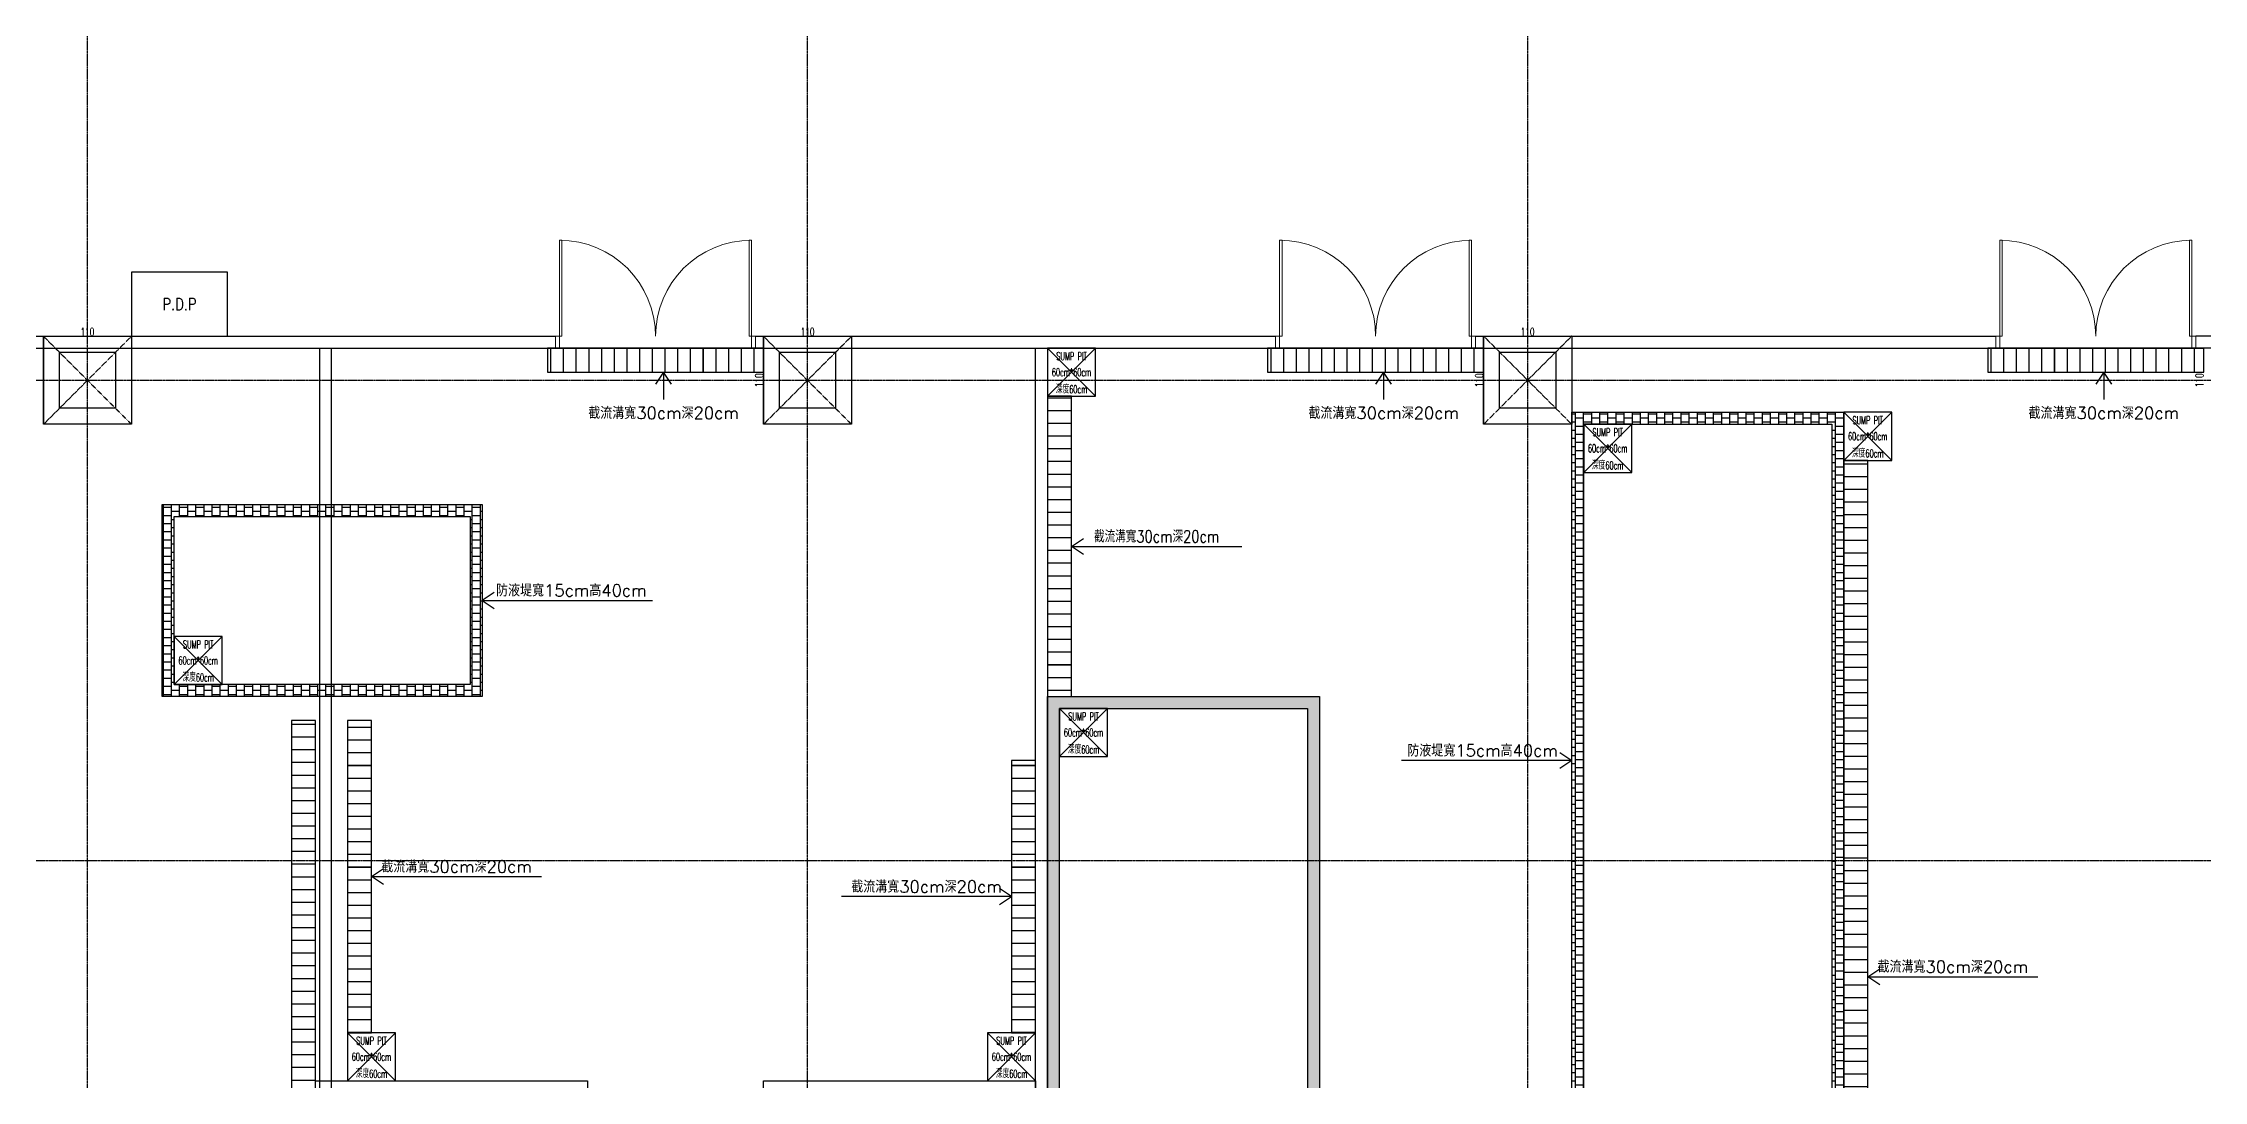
# Model space of a CAD drawing. Header units: millimetres. Extents: x -21841 to 195597, y -1659 to 112111.
# Drawn here: x 11705 to 14405, y 12475 to 13771 of the extents above; entities that cross this region are included whole.
import ezdxf
from ezdxf.enums import TextEntityAlignment as Align

# ---------------------------------------------------------------- set-up
doc = ezdxf.new("R2010")
doc.units = ezdxf.units.MM
doc.linetypes.add('X-N-FAB-L10$0$COL-CEN-LIN', pattern=[3.25, 2.5, -0.25, 0.25, -0.25])
doc.linetypes.add('X-N-FAB-L10$0$HIDDEN', pattern=[0.375, 0.25, -0.125])
for name, color, linetype in [('0-FMCS', 6, 'Continuous'), ('0-XREF', 7, 'Continuous'), ('X-N-FAB-L10$0$0-NC', 8, 'Continuous'), ('X-N-FAB-L10$0$0-ND', 8, 'Continuous'), ('X-N-FAB-L10$0$00-Dike', 5, 'Continuous'), ('X-N-FAB-L10$0$00-PANEL', 3, 'Continuous'), ('X-N-FAB-L10$0$00-SUMP PIT', 3, 'Continuous'), ('X-N-FAB-L10$0$00-截流溝', 8, 'Continuous'), ('X-N-FAB-L10$0$08', 8, 'Continuous'), ('X-N-FAB-L10$0$A-WALL-IN', 8, 'Continuous'), ('X-N-FAB-L10$0$CCL', 8, 'X-N-FAB-L10$0$COL-CEN-LIN'), ('X-N-FAB-L10$0$COL', 8, 'Continuous'), ('X-N-FAB-L10$0$COL-S', 8, 'Continuous'), ('X-N-FAB-L10$0$DOOR', 8, 'Continuous'), ('X-N-FAB-L10$0$DRAIN', 8, 'Continuous'), ('X-N-FAB-L10$0$TXT', 8, 'Continuous'), ('X-N-FAB-L10$0$TXT-C', 8, 'Continuous')]:
    doc.layers.add(name, color=color, linetype=linetype)
doc.styles.add('X-N-FAB-L10$0$CHINA', font='simplex.shx', dxfattribs={"width": 0.75, "bigfont": 'chineset.shx'})
doc.styles.add('X-N-FAB-L10$0$COL-NUM', font='romanc')
doc.styles.add('X-N-FAB-L10$0$DIM', font='simplex.shx', dxfattribs={"width": 0.67, "bigfont": 'chineset.shx'})
doc.styles.add('X-N-FAB-L10$0$STANDARD', font='SIMPLEX', dxfattribs={"bigfont": 'BIGFONT'})

# ---------------------------------------------------------------- blocks, each defined once
blk = doc.blocks.new('X-N-FAB-L10$0$SUMP PIT')
at = {"layer": 'X-N-FAB-L10$0$08'}
for p, q in [((-30, 30), (30, -30)), ((-30, -30), (30, 30))]:
    blk.add_line(p, q, dxfattribs=at)
blk.add_lwpolyline([(-30, -30), (30, -30), (30, 30), (-30, 30)], close=True, dxfattribs=at)
at = {"layer": 'X-N-FAB-L10$0$TXT-C', "style": 'X-N-FAB-L10$0$STANDARD', "width": 0.6}
for s, p in [('60cm*60cm', (0, 0)), ('SUMP PIT', (0, 20)), ('深度60cm', (0, -20))]:
    blk.add_text(s, height=10, dxfattribs=at).set_placement(p, align=Align.MIDDLE)
blk = doc.blocks.new('X-N-FAB-L10')
at = {"layer": 'X-N-FAB-L10$0$00-Dike'}
h = blk.add_hatch(dxfattribs=at)
h.set_pattern_fill('AR-B88', color=8, scale=0.05, angle=810)
h.set_pattern_definition([(90, (25862.5, -2018.655), (-10.16, 6e-15), []), (180, (25862.5, -2018.655), (-10.16, -5.08), [10.16, -10.16])])
h.paths.add_polyline_path([(13615, 12440), (13615, 13310), (13955, 13310), (13955, 12440)])
h.paths.add_polyline_path([(13630, 12455), (13630, 13295), (13940, 13295), (13940, 12455)], flags=16)
h = blk.add_hatch(dxfattribs=at)
h.set_pattern_fill('AR-B88', color=8, scale=0.05, angle=90)
h.set_pattern_definition([(90, (23904.666, 3605), (-10.16, 3e-15), []), (180, (23904.666, 3605), (-10.16, -5.08), [10.16, -10.16])])
h.paths.add_polyline_path([(11853.466, 12955), (11853.466, 13195), (12253.466, 13195), (12253.466, 12955)])
h.paths.add_polyline_path([(11868.466, 12970), (11868.466, 13180), (12238.466, 13180), (12238.466, 12970)], flags=16)
h = blk.add_hatch(dxfattribs=at)
h.set_pattern_fill('AR-B88', color=8, scale=0.05, angle=810)
h.set_pattern_definition([(90, (25207.5, -2903.655), (-10.16, 6e-15), []), (180, (25207.5, -2903.655), (-10.16, -5.08), [10.16, -10.16])])
h.paths.add_polyline_path([(12960, 11585), (12960, 12955), (13300, 12955), (13300, 11585)])
h.paths.add_polyline_path([(12975, 11600), (12975, 12940), (13285, 12940), (13285, 11600)], flags=16)
at = {"layer": 'X-N-FAB-L10$0$00-截流溝'}
h = blk.add_hatch(dxfattribs=at)
h.set_pattern_fill('ANSI31', color=8, scale=5, angle=45)
h.set_pattern_definition([(90, (-2297.5, 535), (-15.875, 3e-15), [])])
h.paths.add_polyline_path([(12335, 13360), (12605, 13360), (12605, 13390), (12335, 13390)])
h = blk.add_hatch(dxfattribs=at)
h.set_pattern_fill('ANSI31', color=8, scale=5, angle=45)
h.set_pattern_definition([(90, (-1397.5, 535), (-15.875, 3e-15), [])])
h.paths.add_polyline_path([(13235, 13360), (13505, 13360), (13505, 13390), (13235, 13390)])
h = blk.add_hatch(dxfattribs=at)
h.set_pattern_fill('ANSI31', color=8, scale=5, angle=45)
h.set_pattern_definition([(90, (-497.5, 535), (-15.875, 3e-15), [])])
h.paths.add_polyline_path([(14135, 13360), (14405, 13360), (14405, 13390), (14135, 13390)])
h = blk.add_hatch(dxfattribs=at)
h.set_pattern_fill('ANSI31', color=8, scale=5, angle=-45)
h.set_pattern_definition([(360, (135, 26504.39), (6e-15, 15.875), [])])
h.paths.add_polyline_path([(12960, 13330), (12960, 12955), (12990, 12955), (12990, 13330)])
h = blk.add_hatch(dxfattribs=at)
h.set_pattern_fill('ANSI31', color=8, scale=5, angle=-45)
h.set_pattern_definition([(360, (1130, 26421.923), (6e-15, 15.875), [])])
h.paths.add_polyline_path([(13955, 13250), (13955, 12455), (13985, 12455), (13985, 13250)])
h = blk.add_hatch(dxfattribs=at)
h.set_pattern_fill('ANSI31', color=8, scale=5, angle=-45)
h.set_pattern_definition([(360, (-810, 25556.923), (6e-15, 15.875), [])])
h.paths.add_polyline_path([(12015, 12925), (12015, 11545), (12045, 11545), (12045, 12925)])
h = blk.add_hatch(dxfattribs=at)
h.set_pattern_fill('ANSI31', color=8, scale=5, angle=-45)
h.set_pattern_definition([(360, (-740, 26029.39), (6e-15, 15.875), [])])
h.paths.add_polyline_path([(12085, 12925), (12085, 12535), (12115, 12535), (12115, 12925)])
h = blk.add_hatch(dxfattribs=at)
h.set_pattern_fill('ANSI31', color=8, scale=5, angle=-45)
h.set_pattern_definition([(360, (90, 26029.39), (6e-15, 15.875), [])])
h.paths.add_polyline_path([(12915, 12875), (12915, 12535), (12945, 12535), (12945, 12875)])
at = {"layer": 'DEFPOINTS', "color": 8, "linetype": 'X-N-FAB-L10$0$HIDDEN', "ltscale": 0.1}
for p, q in [((11815, 13405), (11705, 13295)), ((11705, 13405), (11815, 13295)), ((12715, 13405), (12605, 13295)), ((12605, 13405), (12715, 13295)), ((13615, 13405), (13505, 13295)), ((13505, 13405), (13615, 13295))]:
    blk.add_line(p, q, dxfattribs=at)
at = {"layer": 'DEFPOINTS', "color": 8}
for p, q in [((11705, 13405), (11815, 13405)), ((11705, 13405), (11705, 13295)), ((12605, 13405), (12715, 13405)), ((12605, 13405), (12605, 13295)), ((13505, 13405), (13615, 13405)), ((13505, 13405), (13505, 13295))]:
    blk.add_line(p, q, dxfattribs=at)
at = {"layer": 'X-N-FAB-L10$0$00-Dike', "color": 8}
for points in [[(13615, 12440), (13615, 13310), (13955, 13310), (13955, 12440)], [(13630, 12455), (13630, 13295), (13940, 13295), (13940, 12455)], [(11853.466, 12955), (11853.466, 13195), (12253.466, 13195), (12253.466, 12955)], [(11868.466, 12970), (11868.466, 13180), (12238.466, 13180), (12238.466, 12970)], [(12960, 11585), (12960, 12955), (13300, 12955), (13300, 11585)], [(12975, 11600), (12975, 12940), (13285, 12940), (13285, 11600)]]:
    blk.add_lwpolyline(points, close=True, dxfattribs=at)
for points in [[(12268.466, 13085), (12253.466, 13075), (12268.466, 13065)], [(13600, 12885), (13615, 12875), (13600, 12865)]]:
    blk.add_lwpolyline(points, dxfattribs=at)
at = {"layer": 'X-N-FAB-L10$0$00-PANEL', "color": 8}
blk.add_lwpolyline([(11815, 13405), (11935, 13405), (11935, 13485), (11815, 13485)], close=True, dxfattribs=at)
at = {"layer": 'X-N-FAB-L10$0$00-截流溝', "color": 8}
for points in [[(12335, 13360), (12605, 13360), (12605, 13390), (12335, 13390)], [(13235, 13360), (13505, 13360), (13505, 13390), (13235, 13390)], [(14135, 13360), (14405, 13360), (14405, 13390), (14135, 13390)], [(12960, 13330), (12960, 12955), (12990, 12955), (12990, 13330)], [(13955, 13250), (13955, 12455), (13985, 12455), (13985, 13250)], [(12015, 12925), (12015, 11545), (12045, 11545), (12045, 12925)], [(12085, 12925), (12085, 12535), (12115, 12535), (12115, 12925)], [(12915, 12875), (12915, 12535), (12945, 12535), (12945, 12875)]]:
    blk.add_lwpolyline(points, close=True, dxfattribs=at)
for points in [[(12490, 13345), (12480, 13360), (12470, 13345)], [(12480, 13360), (12480, 13326.196)], [(13390, 13345), (13380, 13360), (13370, 13345)], [(13380, 13360), (13380, 13326.196)], [(14290, 13345), (14280, 13360), (14270, 13345)], [(14280, 13360), (14280, 13326.196)], [(13005, 13132.5), (12990, 13142.5), (13005, 13152.5)], [(12990, 13142.5), (13202.62, 13142.5)]]:
    blk.add_lwpolyline(points, dxfattribs=at)
at = {"layer": 'X-N-FAB-L10$0$08', "color": 8, "linetype": 'Continuous'}
for p, q in [((12339.25, 13360), (12339.25, 13390)), ((12355.125, 13360), (12355.125, 13390)), ((12371, 13360), (12371, 13390)), ((12386.875, 13360), (12386.875, 13390)), ((12402.75, 13360), (12402.75, 13390)), ((12418.625, 13360), (12418.625, 13390)), ((12434.5, 13360), (12434.5, 13390)), ((12450.375, 13360), (12450.375, 13390)), ((12466.25, 13360), (12466.25, 13390)), ((12482.125, 13360), (12482.125, 13390)), ((12498, 13360), (12498, 13390)), ((12513.875, 13360), (12513.875, 13390)), ((12529.75, 13360), (12529.75, 13390)), ((12545.625, 13360), (12545.625, 13390)), ((12561.5, 13360), (12561.5, 13390)), ((12577.375, 13360), (12577.375, 13390)), ((12593.25, 13360), (12593.25, 13390)), ((13239.25, 13360), (13239.25, 13390)), ((13255.125, 13360), (13255.125, 13390)), ((13271, 13360), (13271, 13390)), ((13286.875, 13360), (13286.875, 13390)), ((13302.75, 13360), (13302.75, 13390)), ((13318.625, 13360), (13318.625, 13390)), ((13334.5, 13360), (13334.5, 13390)), ((13350.375, 13360), (13350.375, 13390)), ((13366.25, 13360), (13366.25, 13390)), ((13382.125, 13360), (13382.125, 13390)), ((13398, 13360), (13398, 13390)), ((13413.875, 13360), (13413.875, 13390)), ((13429.75, 13360), (13429.75, 13390)), ((13445.625, 13360), (13445.625, 13390)), ((13461.5, 13360), (13461.5, 13390)), ((13477.375, 13360), (13477.375, 13390)), ((13493.25, 13360), (13493.25, 13390)), ((14139.25, 13360), (14139.25, 13390)), ((14155.125, 13360), (14155.125, 13390)), ((14171, 13360), (14171, 13390)), ((14186.875, 13360), (14186.875, 13390)), ((14202.75, 13360), (14202.75, 13390)), ((14218.625, 13360), (14218.625, 13390)), ((14234.5, 13360), (14234.5, 13390)), ((14250.375, 13360), (14250.375, 13390)), ((14266.25, 13360), (14266.25, 13390)), ((14282.125, 13360), (14282.125, 13390)), ((14298, 13360), (14298, 13390)), ((14313.875, 13360), (14313.875, 13390)), ((14329.75, 13360), (14329.75, 13390)), ((14345.625, 13360), (14345.625, 13390)), ((14361.5, 13360), (14361.5, 13390)), ((14377.375, 13360), (14377.375, 13390)), ((14393.25, 13360), (14393.25, 13390)), ((12960, 13328.14), (12990, 13328.14)), ((12960, 13312.265), (12990, 13312.265)), ((12960, 13296.39), (12990, 13296.39)), ((12960, 13280.515), (12990, 13280.515)), ((12960, 13264.64), (12990, 13264.64)), ((12960, 13248.765), (12990, 13248.765)), ((12960, 13232.89), (12990, 13232.89)), ((13955, 13245.673), (13985, 13245.673)), ((12960, 13217.015), (12990, 13217.015)), ((13955, 13229.798), (13985, 13229.798)), ((13955, 13213.923), (13985, 13213.923)), ((12960, 13201.14), (12990, 13201.14)), ((12960, 13185.265), (12990, 13185.265)), ((13955, 13198.048), (13985, 13198.048)), ((13955, 13182.173), (13985, 13182.173)), ((12960, 13169.39), (12990, 13169.39)), ((12960, 13153.515), (12990, 13153.515)), ((13955, 13166.298), (13985, 13166.298)), ((13955, 13150.423), (13985, 13150.423)), ((12960, 13137.64), (12990, 13137.64)), ((13955, 13134.548), (13985, 13134.548)), ((12960, 13121.765), (12990, 13121.765)), ((12960, 13105.89), (12990, 13105.89)), ((13955, 13118.673), (13985, 13118.673)), ((13955, 13102.798), (13985, 13102.798)), ((12960, 13090.015), (12990, 13090.015)), ((12960, 13074.14), (12990, 13074.14)), ((13955, 13086.923), (13985, 13086.923)), ((13955, 13071.048), (13985, 13071.048)), ((12960, 13058.265), (12990, 13058.265)), ((12960, 13042.39), (12990, 13042.39)), ((13955, 13055.173), (13985, 13055.173)), ((12960, 13026.515), (12990, 13026.515)), ((13955, 13039.298), (13985, 13039.298)), ((13955, 13023.423), (13985, 13023.423)), ((12960, 13010.64), (12990, 13010.64)), ((12960, 12994.765), (12990, 12994.765)), ((13955, 13007.548), (13985, 13007.548)), ((13955, 12991.673), (13985, 12991.673)), ((12960, 12978.89), (12990, 12978.89)), ((12960, 12963.015), (12990, 12963.015)), ((13955, 12975.798), (13985, 12975.798)), ((13955, 12959.923), (13985, 12959.923)), ((13955, 12944.048), (13985, 12944.048)), ((12015, 12920.423), (12045, 12920.423)), ((12085, 12916.64), (12115, 12916.64)), ((13955, 12928.173), (13985, 12928.173)), ((13955, 12912.298), (13985, 12912.298)), ((12015, 12904.548), (12045, 12904.548)), ((12015, 12888.673), (12045, 12888.673)), ((12085, 12900.765), (12115, 12900.765)), ((12085, 12884.89), (12115, 12884.89)), ((13955, 12896.423), (13985, 12896.423)), ((13955, 12880.548), (13985, 12880.548)), ((12015, 12872.798), (12045, 12872.798)), ((12015, 12856.923), (12045, 12856.923)), ((12085, 12869.015), (12115, 12869.015)), ((12915, 12869.015), (12945, 12869.015)), ((13955, 12864.673), (13985, 12864.673)), ((12015, 12841.048), (12045, 12841.048)), ((12085, 12853.14), (12115, 12853.14)), ((12085, 12837.265), (12115, 12837.265)), ((12915, 12853.14), (12945, 12853.14)), ((12915, 12837.265), (12945, 12837.265)), ((13955, 12848.798), (13985, 12848.798)), ((13955, 12832.923), (13985, 12832.923)), ((12015, 12825.173), (12045, 12825.173)), ((12015, 12809.298), (12045, 12809.298)), ((12085, 12821.39), (12115, 12821.39)), ((12085, 12805.515), (12115, 12805.515)), ((12915, 12821.39), (12945, 12821.39)), ((12915, 12805.515), (12945, 12805.515)), ((13955, 12817.048), (13985, 12817.048)), ((13955, 12801.173), (13985, 12801.173)), ((12015, 12793.423), (12045, 12793.423)), ((12015, 12777.548), (12045, 12777.548)), ((12085, 12789.64), (12115, 12789.64)), ((12085, 12773.765), (12115, 12773.765)), ((12915, 12789.64), (12945, 12789.64)), ((12915, 12773.765), (12945, 12773.765)), ((13955, 12785.298), (13985, 12785.298)), ((12015, 12761.673), (12045, 12761.673)), ((12015, 12745.798), (12045, 12745.798)), ((12085, 12757.89), (12115, 12757.89)), ((12915, 12757.89), (12945, 12757.89)), ((13955, 12769.423), (13985, 12769.423)), ((13955, 12753.548), (13985, 12753.548)), ((12015, 12729.923), (12045, 12729.923)), ((12085, 12742.015), (12115, 12742.015)), ((12085, 12726.14), (12115, 12726.14)), ((12915, 12742.015), (12945, 12742.015)), ((12915, 12726.14), (12945, 12726.14)), ((13955, 12737.673), (13985, 12737.673)), ((13955, 12721.798), (13985, 12721.798)), ((12015, 12714.048), (12045, 12714.048)), ((12015, 12698.173), (12045, 12698.173)), ((12085, 12710.265), (12115, 12710.265)), ((12085, 12694.39), (12115, 12694.39)), ((12915, 12710.265), (12945, 12710.265)), ((12915, 12694.39), (12945, 12694.39)), ((13955, 12705.923), (13985, 12705.923)), ((12015, 12682.298), (12045, 12682.298)), ((12015, 12666.423), (12045, 12666.423)), ((12085, 12678.515), (12115, 12678.515)), ((12915, 12678.515), (12945, 12678.515)), ((13955, 12690.048), (13985, 12690.048)), ((13955, 12674.173), (13985, 12674.173)), ((12015, 12650.548), (12045, 12650.548)), ((12085, 12662.64), (12115, 12662.64)), ((12085, 12646.765), (12115, 12646.765)), ((12915, 12662.64), (12945, 12662.64)), ((12915, 12646.765), (12945, 12646.765)), ((13955, 12658.298), (13985, 12658.298)), ((13955, 12642.423), (13985, 12642.423)), ((12015, 12634.673), (12045, 12634.673)), ((12015, 12618.798), (12045, 12618.798)), ((12085, 12630.89), (12115, 12630.89)), ((12085, 12615.015), (12115, 12615.015)), ((12915, 12630.89), (12945, 12630.89)), ((12915, 12615.015), (12945, 12615.015)), ((13955, 12626.548), (13985, 12626.548)), ((13955, 12610.673), (13985, 12610.673)), ((12015, 12602.923), (12045, 12602.923)), ((12015, 12587.048), (12045, 12587.048)), ((12085, 12599.14), (12115, 12599.14)), ((12085, 12583.265), (12115, 12583.265)), ((12915, 12599.14), (12945, 12599.14)), ((12915, 12583.265), (12945, 12583.265)), ((13955, 12594.798), (13985, 12594.798)), ((12015, 12571.173), (12045, 12571.173)), ((12085, 12567.39), (12115, 12567.39)), ((12915, 12567.39), (12945, 12567.39)), ((13955, 12578.923), (13985, 12578.923)), ((13955, 12563.048), (13985, 12563.048)), ((12015, 12555.298), (12045, 12555.298)), ((12015, 12539.423), (12045, 12539.423)), ((12085, 12551.515), (12115, 12551.515)), ((12085, 12535.64), (12115, 12535.64)), ((12915, 12551.515), (12945, 12551.515)), ((12915, 12535.64), (12945, 12535.64)), ((13955, 12547.173), (13985, 12547.173)), ((13955, 12531.298), (13985, 12531.298)), ((12015, 12523.548), (12045, 12523.548)), ((12015, 12507.673), (12045, 12507.673)), ((13955, 12515.423), (13985, 12515.423)), ((12015, 12491.798), (12045, 12491.798)), ((12015, 12475.923), (12045, 12475.923)), ((13955, 12499.548), (13985, 12499.548)), ((13955, 12483.673), (13985, 12483.673))]:
    blk.add_line(p, q, dxfattribs=at)
at = {"layer": 'X-N-FAB-L10$0$08', "color": 8}
for p, q in [((12960, 13390), (13020, 13330)), ((12960, 13330), (13020, 13390)), ((13020, 13390), (12960, 13390)), ((12960, 13390), (12960, 13330)), ((13020, 13330), (13020, 13390)), ((12960, 13330), (13020, 13330)), ((13615, 12440), (13615, 13310)), ((13615, 13310), (13955, 13310)), ((13630, 12455), (13630, 13295)), ((13630, 13295), (13940, 13295)), ((13630, 13295), (13690, 13235)), ((13630, 13235), (13690, 13295)), ((13690, 13295), (13630, 13295)), ((13630, 13295), (13630, 13235)), ((13690, 13235), (13690, 13295)), ((13940, 13295), (13940, 12455)), ((13955, 13310), (13955, 12440)), ((13955, 13310), (14015, 13250)), ((13955, 13250), (14015, 13310)), ((14015, 13310), (13955, 13310)), ((13955, 13310), (13955, 13250)), ((14015, 13250), (14015, 13310)), ((13630, 13235), (13690, 13235)), ((13955, 13250), (14015, 13250)), ((11853.466, 12955), (11853.466, 13195)), ((11853.466, 13195), (12253.466, 13195)), ((11868.466, 12970), (11868.466, 13180)), ((11868.466, 13180), (12238.466, 13180)), ((12238.466, 13180), (12238.466, 12970)), ((12253.466, 13195), (12253.466, 12955)), ((11868.466, 13030), (11928.466, 12970)), ((11868.466, 12970), (11928.466, 13030)), ((11928.466, 13030), (11868.466, 13030)), ((11868.466, 13030), (11868.466, 12970)), ((11928.466, 12970), (11928.466, 13030)), ((12238.466, 12970), (11868.466, 12970)), ((11868.466, 12970), (11928.466, 12970)), ((12253.466, 12955), (11853.466, 12955)), ((12960, 11585), (12960, 12955)), ((12960, 12955), (13300, 12955)), ((12975, 11600), (12975, 12940)), ((12975, 12940), (13285, 12940)), ((12975, 12940), (13035, 12880)), ((12975, 12880), (13035, 12940)), ((13035, 12940), (12975, 12940)), ((12975, 12940), (12975, 12880)), ((13035, 12880), (13035, 12940)), ((13285, 12940), (13285, 11600)), ((13300, 12955), (13300, 11585)), ((12975, 12880), (13035, 12880)), ((12085, 12535), (12145, 12475)), ((12085, 12475), (12145, 12535)), ((12145, 12535), (12085, 12535)), ((12085, 12535), (12085, 12475)), ((12145, 12475), (12145, 12535)), ((12885, 12535), (12945, 12475)), ((12885, 12475), (12945, 12535)), ((12945, 12535), (12885, 12535)), ((12885, 12535), (12885, 12475)), ((12945, 12475), (12945, 12535)), ((12045, 11605), (12045, 12475)), ((12045, 12475), (12385, 12475)), ((12085, 12475), (12145, 12475)), ((12385, 12475), (12385, 11605)), ((12605, 11605), (12605, 12475)), ((12605, 12475), (12945, 12475)), ((12885, 12475), (12945, 12475)), ((12945, 12475), (12945, 11605))]:
    blk.add_line(p, q, dxfattribs=at)
at = {"layer": 'X-N-FAB-L10$0$A-WALL-IN', "color": 8}
for p, q in [((8745, 13405), (12345, 13405)), ((11815, 13405), (12345, 13405)), ((12595, 13405), (13245, 13405)), ((12595, 13405), (13245, 13405)), ((13495, 13405), (14145, 13405)), ((14525, 13405), (14395, 13405)), ((9920, 13390), (12050, 13390)), ((9920, 13390), (12050, 13390)), ((11815, 13390), (12345, 13390)), ((11815, 13390), (12345, 13390)), ((12050, 13390), (12050, 11550)), ((12050, 13390), (12050, 11550)), ((12065, 11585), (12065, 13390)), ((12065, 13390), (14197.5, 13390)), ((12595, 13390), (13505, 13390)), ((12595, 13390), (13505, 13390)), ((12945, 13390), (12960, 13390)), ((12945, 11585), (12945, 13390)), ((12960, 13390), (12960, 11585)), ((13495, 13390), (14405, 13390)), ((13495, 13390), (14405, 13390)), ((14525, 13390), (14395, 13390))]:
    blk.add_line(p, q, dxfattribs=at)
blk.add_lwpolyline([(12945, 13390), (12960, 13390), (12960, 11515), (12945, 11515)], close=True, dxfattribs=at)
at = {"layer": 'X-N-FAB-L10$0$CCL', "color": 8}
for p, q in [((11760, 10600), (11760, 19760)), ((12660, 10600), (12660, 19760)), ((13560, 10600), (13560, 19760)), ((-720, 13350), (27370, 13350)), ((-720, 12750), (27370, 12750))]:
    blk.add_line(p, q, dxfattribs=at)
at = {"layer": 'X-N-FAB-L10$0$COL', "color": 8, "ltscale": 0.1}
for p, q in [((11705, 13405), (11815, 13405)), ((11705, 13295), (11705, 13405)), ((11815, 13405), (11815, 13295)), ((12605, 13405), (12715, 13405)), ((12605, 13295), (12605, 13405)), ((12715, 13405), (12715, 13295)), ((13505, 13405), (13615, 13405)), ((13505, 13295), (13505, 13405)), ((13615, 13405), (13615, 13295)), ((11815, 13295), (11705, 13295)), ((12715, 13295), (12605, 13295)), ((13615, 13295), (13505, 13295))]:
    blk.add_line(p, q, dxfattribs=at)
at = {"layer": 'X-N-FAB-L10$0$COL-S', "color": 8}
for p, q in [((11725, 13385), (11795, 13385)), ((11725, 13315), (11725, 13385)), ((11795, 13385), (11795, 13315)), ((12625, 13385), (12695, 13385)), ((12625, 13315), (12625, 13385)), ((12695, 13385), (12695, 13315)), ((13525, 13385), (13595, 13385)), ((13525, 13315), (13525, 13385)), ((13595, 13385), (13595, 13315)), ((11795, 13315), (11725, 13315)), ((12695, 13315), (12625, 13315)), ((13595, 13315), (13525, 13315))]:
    blk.add_line(p, q, dxfattribs=at)
at = {"layer": 'X-N-FAB-L10$0$DOOR', "color": 8, "lineweight": 0}
for p, q in [((12353, 13525), (12350, 13525)), ((12350, 13525), (12350, 13405)), ((12353, 13405), (12353, 13525)), ((12587, 13405), (12587, 13525)), ((12587, 13525), (12590, 13525)), ((12590, 13525), (12590, 13405)), ((13253, 13525), (13250, 13525)), ((13250, 13525), (13250, 13405)), ((13253, 13405), (13253, 13525)), ((13487, 13405), (13487, 13525)), ((13487, 13525), (13490, 13525)), ((13490, 13525), (13490, 13405)), ((14153, 13525), (14150, 13525)), ((14150, 13525), (14150, 13405)), ((14153, 13405), (14153, 13525)), ((14387, 13405), (14387, 13525)), ((14387, 13525), (14390, 13525)), ((14390, 13525), (14390, 13405)), ((12350, 13405), (12345, 13405)), ((12345, 13405), (12345, 13390)), ((12350, 13405), (12353, 13405)), ((12350, 13390), (12350, 13405)), ((12590, 13405), (12587, 13405)), ((12590, 13405), (12595, 13405)), ((12590, 13390), (12590, 13405)), ((12595, 13405), (12595, 13390)), ((13250, 13405), (13245, 13405)), ((13245, 13405), (13245, 13390)), ((13250, 13405), (13253, 13405)), ((13250, 13390), (13250, 13405)), ((13490, 13405), (13487, 13405)), ((13490, 13405), (13495, 13405)), ((13490, 13390), (13490, 13405)), ((13495, 13405), (13495, 13390)), ((14150, 13405), (14145, 13405)), ((14145, 13405), (14145, 13390)), ((14150, 13405), (14153, 13405)), ((14150, 13390), (14150, 13405)), ((14390, 13405), (14387, 13405)), ((14390, 13405), (14395, 13405)), ((14390, 13390), (14390, 13405)), ((14395, 13405), (14395, 13390)), ((12345, 13390), (12350, 13390)), ((12595, 13390), (12590, 13390)), ((13245, 13390), (13250, 13390)), ((13495, 13390), (13490, 13390)), ((14145, 13390), (14150, 13390)), ((14395, 13390), (14390, 13390))]:
    blk.add_line(p, q, dxfattribs=at)
for centre, start, end in [((12350, 13405), 0, 90), ((12590, 13405), 90, 180), ((13250, 13405), 0, 90), ((13490, 13405), 90, 180), ((14150, 13405), 0, 90), ((14390, 13405), 90, 180)]:
    blk.add_arc(centre, 120, start, end, dxfattribs=at)
at = {"layer": 'X-N-FAB-L10$0$DRAIN', "color": 8}
for p, q in [((12605, 13390), (12335, 13390)), ((12335, 13390), (12335, 13360)), ((12605, 13360), (12605, 13390)), ((13505, 13390), (13235, 13390)), ((13235, 13390), (13235, 13360)), ((13505, 13360), (13505, 13390)), ((14405, 13390), (14135, 13390)), ((14135, 13390), (14135, 13360)), ((12335, 13360), (12605, 13360)), ((13235, 13360), (13505, 13360)), ((14135, 13360), (14405, 13360)), ((12960, 13330), (12960, 12955)), ((12990, 13330), (12960, 13330)), ((12990, 12955), (12990, 13330)), ((13955, 13250), (13955, 12455)), ((13985, 13250), (13955, 13250)), ((13985, 12455), (13985, 13250)), ((12960, 12955), (12990, 12955)), ((12015, 12925), (12015, 11545)), ((12045, 12925), (12015, 12925)), ((12045, 11545), (12045, 12925)), ((12085, 12925), (12085, 12535)), ((12115, 12925), (12085, 12925)), ((12115, 12535), (12115, 12925)), ((12915, 12875), (12915, 12535)), ((12945, 12875), (12915, 12875)), ((12945, 12535), (12945, 12875)), ((12085, 12535), (12115, 12535)), ((12915, 12535), (12945, 12535))]:
    blk.add_line(p, q, dxfattribs=at)
at = {"layer": 'X-N-FAB-L10$0$TXT', "color": 8}
for points in [[(12253.466, 13075), (12466.067, 13075)], [(13615, 12875), (13402.399, 12875)], [(12130, 12720), (12115, 12730), (12130, 12740)], [(12115, 12730), (12327.62, 12730)], [(12915, 12705), (12702.38, 12705)], [(12900, 12695), (12915, 12705), (12900, 12715)], [(14000, 12595), (13985, 12605), (14000, 12615)], [(13985, 12605), (14197.62, 12605)]]:
    blk.add_lwpolyline(points, dxfattribs=at)
at = {"layer": 'X-N-FAB-L10$0$00-SUMP PIT', "color": 8}
for p in [(12990, 13360), (13660, 13265), (13985, 13280), (11898.466, 13000), (13005, 12910), (12115, 12505), (12915, 12505)]:
    blk.add_blockref('X-N-FAB-L10$0$SUMP PIT', p, dxfattribs=at)
at = {"layer": 'DEFPOINTS', "color": 8, "char_height": 10, "attachment_point": 5, "style": 'X-N-FAB-L10$0$DIM'}
for insert in [(11760, 13410.5), (12660, 13410.5), (13560, 13410.5)]:
    blk.add_mtext('\\A1;110', dxfattribs=dict(at, insert=insert))
at = {"layer": 'DEFPOINTS', "color": 8, "char_height": 10, "attachment_point": 5, "rotation": 90, "style": 'X-N-FAB-L10$0$DIM'}
for insert in [(12599.5, 13350), (13499.5, 13350), (14399.5, 13350)]:
    blk.add_mtext('\\A1;110', dxfattribs=dict(at, insert=insert))
at = {"layer": 'X-N-FAB-L10$0$0-NC', "color": 8, "style": 'X-N-FAB-L10$0$COL-NUM'}
for p in [(1860, 19880), (2760, 19880), (3660, 19880), (4560, 19880), (5460, 19880), (6360, 19880), (7260, 19880), (8160, 19880), (9060, 19880), (9960, 19880), (10860, 19880), (11760, 19880), (12660, 19880), (13560, 19880), (14460, 19880), (15360, 19880), (16260, 19880), (17160, 19880), (18060, 19880), (18960, 19880), (19860, 19880), (20760, 19880), (21660, 19880), (22560, 19880), (-840, 13950), (-840, 13350), (-840, 12750), (-840, 12150), (-840, 11550), (-840, 10750)]:
    blk.add_attdef('GRID-Y', text='', height=120, dxfattribs=at).set_placement(p, align=Align.MIDDLE_CENTER)
at = {"layer": 'X-N-FAB-L10$0$0-ND', "color": 8, "style": 'X-N-FAB-L10$0$CHINA'}
blk.add_attdef('NO', text='', height=33.333, dxfattribs=at).set_placement((23327.5, 11380), align=Align.MIDDLE)
at = {"layer": 'X-N-FAB-L10$0$00-PANEL', "color": 8, "style": 'X-N-FAB-L10$0$STANDARD', "width": 0.8}
blk.add_text('P.D.P', height=15, dxfattribs=at).set_placement((11875, 13445), align=Align.MIDDLE)
at = {"layer": 'X-N-FAB-L10$0$00-截流溝', "color": 8, "style": 'X-N-FAB-L10$0$STANDARD', "width": 0.8}
blk.add_text('截流溝寬30cm深20cm', height=15, dxfattribs=at).set_placement((13096.31, 13147.5), align=Align.CENTER)
at = {"layer": 'X-N-FAB-L10$0$TXT', "color": 8, "style": 'X-N-FAB-L10$0$CHINA'}
for p in [(12480, 13310), (13380, 13310), (14280, 13310)]:
    blk.add_text('截流溝寬30cm深20cm', height=15, dxfattribs=at).set_placement(p, align=Align.MIDDLE)
for s, p in [('防液堤寬15cm高40cm', (12364.767, 13080)), ('防液堤寬15cm高40cm', (13503.699, 12880)), ('截流溝寬30cm深20cm', (12221.31, 12735)), ('截流溝寬30cm深20cm', (12808.69, 12710)), ('截流溝寬30cm深20cm', (14091.31, 12610))]:
    blk.add_text(s, height=15, dxfattribs=at).set_placement(p, align=Align.CENTER)

msp = doc.modelspace()

# ---------------------------------------------------------------- block references
at = {"layer": '0-FMCS', "color": 5}
msp.add_blockref('X-N-FAB-L10', (0, 0), dxfattribs=at)
at = {"layer": '0-XREF'}
msp.add_blockref('X-N-FAB-L10', (0, 0), dxfattribs=at)

doc.saveas('drawing.dxf')
